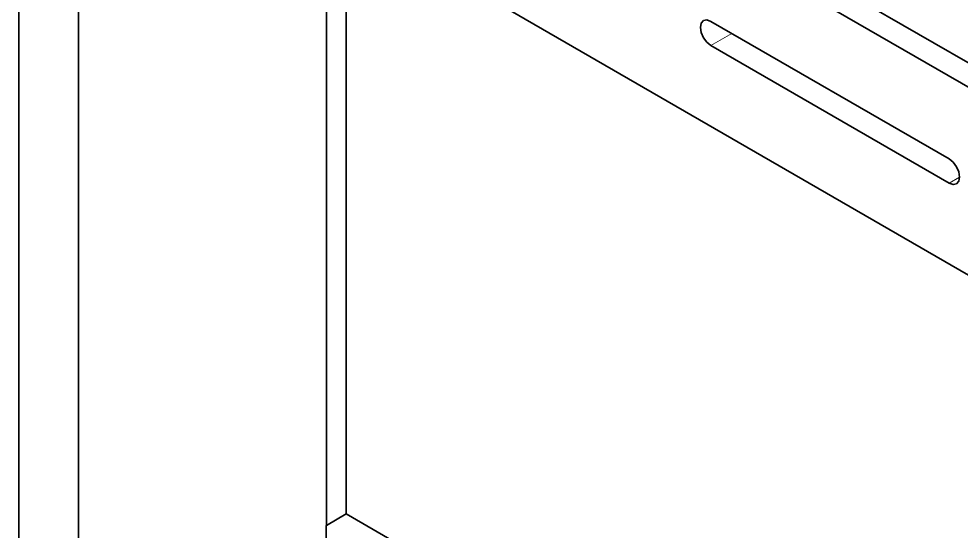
# Model space of a CAD drawing. Extents: x 291 to 828, y 188 to 662.
# Drawn here: x 672.18 to 705.75, y 611 to 629.25 of the extents above; entities that cross this region are included whole.
import ezdxf

# ---------------------------------------------------------------- set-up
doc = ezdxf.new("R2010")
doc.units = 0

msp = doc.modelspace()

# ---------------------------------------------------------------- linework, layer by layer
at = {"color": 7, "lineweight": 35}
for p, q in [((672.175, 608.019), (672.175, 649.492)), ((674.296, 609.244), (674.296, 648.132)), ((674.296, 609.244), (674.296, 644.628)), ((688.35, 637.872), (717.967, 620.773)), ((717.967, 619.909), (688.35, 637.008)), ((683.134, 633.33), (683.134, 611.205)), ((710.633, 617.453), (683.134, 633.33)), ((683.841, 632.921), (683.841, 611.613)), ((719.029, 591.297), (683.841, 611.613))]:
    msp.add_line(p, q, dxfattribs=at)
at = {"color": 7, "lineweight": 35, "ltscale": 0.244948}
for p, q in [((696.837, 629.16), (705.322, 624.261)), ((705.322, 623.397), (696.837, 628.296))]:
    msp.add_line(p, q, dxfattribs=at)
at = {"color": 7, "lineweight": 13, "ltscale": 0.021603}
msp.add_line((696.837, 628.296), (697.585, 628.728), dxfattribs=at)
at = {"color": 7, "lineweight": 13, "ltscale": 0.010803}
msp.add_line((705.322, 623.397), (705.696, 623.613), dxfattribs=at)
at = {"color": 7, "lineweight": 35, "ltscale": 0.020413}
msp.add_line((683.134, 611.205), (683.841, 611.613), dxfattribs=at)
at = {"color": 7, "lineweight": 35, "ltscale": 0.043306}
msp.add_line((683.129, 609.476), (683.129, 611.208), dxfattribs=at)
at = {"color": 7, "lineweight": 35, "ltscale": 0.000139491}
msp.add_line((683.129, 611.208), (683.134, 611.205), dxfattribs=at)
at = {"color": 7, "lineweight": 35}
for points in [[(696.463, 628.944), (696.492, 629.096), (696.572, 629.187)], [(696.837, 628.296), (696.691, 628.414), (696.572, 628.576), (696.492, 628.759), (696.463, 628.944)], [(696.572, 629.187), (696.691, 629.211), (696.837, 629.16)], [(705.322, 624.261), (705.468, 624.143), (705.587, 623.982), (705.667, 623.799), (705.696, 623.613)], [(705.696, 623.613), (705.667, 623.462), (705.587, 623.371)], [(705.587, 623.371), (705.468, 623.347), (705.322, 623.397)]]:
    msp.add_lwpolyline(points, dxfattribs=at)

doc.saveas('drawing.dxf')
